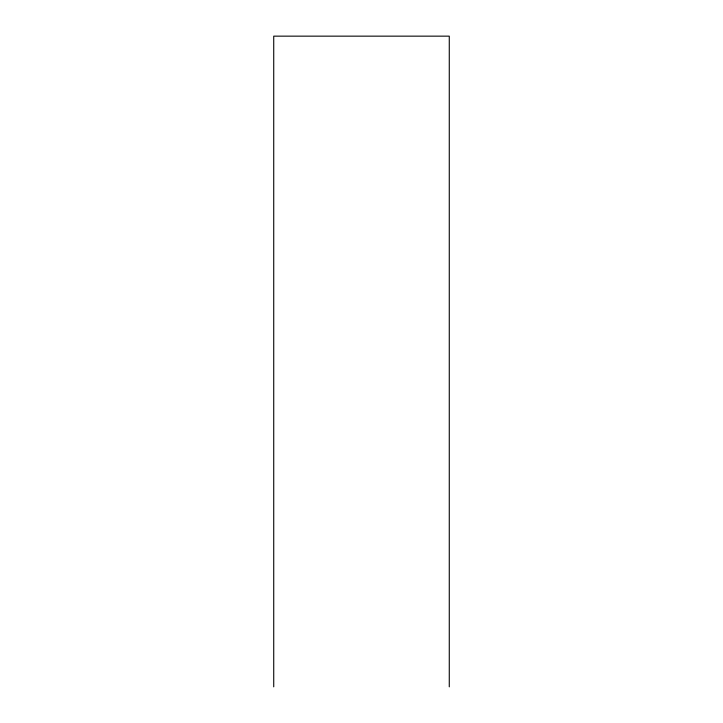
<?xml version="1.0" encoding="UTF-8"?>
<svg xmlns="http://www.w3.org/2000/svg" width="723" height="723" viewBox="0 0 723 723"><rect width="100%" height="100%" fill="white"/><g stroke="black" fill="none" stroke-linecap="round" stroke-linejoin="round"><path stroke-width="1.08" d="M449.272 686.85L449.272 36.15L273.728 36.15L273.728 686.85"/></g></svg>
